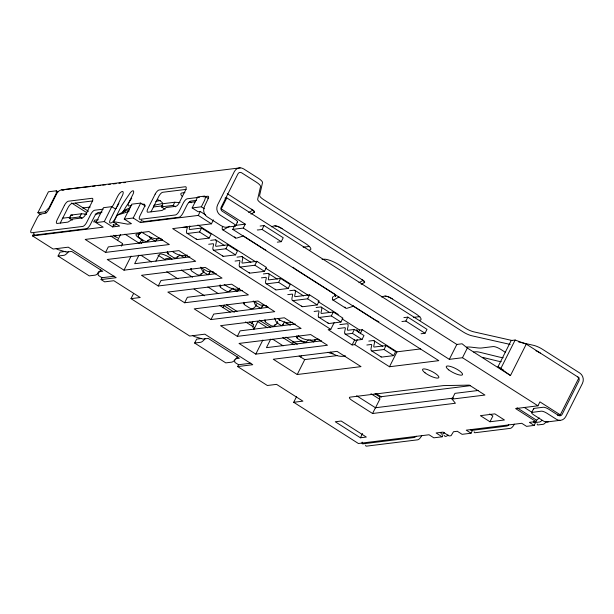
<?xml version="1.0" encoding="UTF-8"?>
<svg xmlns="http://www.w3.org/2000/svg" width="614" height="614" viewBox="0 0 614 614"><rect width="100%" height="100%" fill="white"/><g stroke="black" fill="none" stroke-linecap="round" stroke-linejoin="round"><path stroke-width="0.92" d="M56.304 190.808L56.304 193.256L49.066 207.647L45.114 211.822L37.884 212.713L48.414 191.783L56.304 190.808L57.908 191.829M375.461 407.873L379.759 399.323L379.767 396.867L374.97 393.812M334.952 295.403A3.047 0.86 -58.7 0 0 335.605 296.025A3.047 0.86 -58.7 0 1 334.952 295.403L335.021 294.935A4.551 2.372 45.7 0 1 335.167 294.459M189.849 225.944L189.319 228.339A3.032 1.067 -57.5 0 0 189.803 229.506L201.538 228.055L211.116 234.164L209.144 238.086L197.409 239.537A7.583 2.663 -57.5 0 1 196.211 238.861M139.393 234.487L139.562 233.834M114.281 276.216L101.985 277.735L101.064 279.57L116.192 277.697L68.269 247.173L53.149 249.038L32.542 235.914L33.808 233.397M72.299 220.134L69.298 218.223L70.879 215.084L81.401 213.779L86.635 214.156M100.75 269.907A7.583 2.663 -57.5 0 1 95.139 275.149L89.222 275.878L58.069 256.038L60.049 252.116L65.967 251.379M69.298 218.223L79.82 216.919L81.401 213.779M32.542 235.914L103.175 227.18L95.984 222.598L103.482 207.686L111.771 206.665L115.585 209.09M95.984 222.598L104.273 221.577L111.771 206.665M117.32 206.481L118.901 203.341M104.273 221.577L112.654 226.919L119.63 226.059L113.636 222.237L117.19 215.176L125.931 210.379L129.615 209.927M112.654 226.919L113.905 224.432M122.861 212.628L124.558 209.267A9.103 3.193 -57.5 0 1 126.139 206.55L131.749 198.199M105.547 252.408L169.334 244.518L148.972 231.539L85.177 239.429L105.547 252.408L108.31 246.912L162.58 240.197M115.14 236.927L116 235.216M113.636 222.237L115.609 221.999L127.635 224.156L131.45 223.68L124.266 219.106L131.764 204.186L140.706 203.081L145.503 206.135M117.512 240.55L120.49 234.64M124.266 219.106L133.207 218.001L140.706 203.081M121.334 246.168L122.631 243.597L110.804 236.06M133.207 218.001L140.391 222.575L141.642 220.088M124.005 270.168L195.689 261.303L178.92 250.619L107.235 259.484L124.005 270.168L131.089 256.084M165.112 209.221L161.367 206.841L162.948 203.702L174.783 202.236L180.025 202.605M138.971 255.14L134.666 263.698L189.887 256.875M161.367 206.841L173.209 205.375L174.783 202.236M250.85 363.219L238.562 364.739L237.641 366.573L252.768 364.701L204.846 334.177L189.718 336.042L131.02 298.65L133.599 293.515M155.933 261.142L158.849 255.355A1.52 0.53 -57.5 0 1 160.162 253.966A7.583 1.972 26.7 0 1 171.997 259.338M192.144 207.939L197.67 196.948L204.247 196.135A6.071 2.126 -57.5 0 1 204.247 201.047L201.354 206.803L192.144 207.939L198.138 211.753L200.241 211.492L205.667 214.954M158.258 285.986L222.045 278.096L205.276 267.412L141.481 275.302L158.258 285.986L161.022 280.491L216.243 273.66M140.391 222.575L198.268 215.422L200.241 211.492M182.343 227.487L186.671 226.95A3.032 1.067 -57.5 0 1 187.155 228.116L186.625 230.511A7.583 2.663 -57.5 0 0 187.83 233.427L199.558 231.977L201.538 228.055M334.116 322.726L330.777 329.357L172.641 228.615L211.446 223.818L213.419 219.889M557.512 415.202L560.298 414.857L578.979 377.702L526.267 344.124L510.48 375.522L467.346 348.046L462.089 343.786L456.831 344.439L226.812 197.908L221.286 208.89L245.247 224.156L243.274 228.086L232.752 229.383L234.725 225.461M184.614 302.771L248.401 294.889L231.631 284.205L167.837 292.087L184.614 302.771L187.377 297.283L242.599 290.453M235.515 225.983L237.488 222.061M208.699 244.272L213.027 243.743A3.032 1.067 -57.5 0 1 213.511 244.909L212.981 247.304A7.583 2.663 -57.5 0 0 214.186 250.22L225.914 248.77L227.894 244.848L237.472 250.949L235.5 254.879L223.765 256.33A7.583 2.663 -57.5 0 1 222.567 255.654M237.326 356.911A7.583 2.663 -57.5 0 1 231.708 362.153L225.791 362.882L194.646 343.042L196.618 339.12L201.691 338.491M210.97 319.564L274.757 311.674L257.987 300.99L194.193 308.88L210.97 319.564L213.733 314.069L268.003 307.361M257.304 229.935A6.071 1.581 26.7 0 0 258.149 229.958L262.094 229.467L264.066 225.545L283.231 237.756L281.258 241.678L277.313 242.169M222.936 307.706L224.21 305.173M235.055 261.065L239.383 260.528A3.032 1.067 -57.5 0 1 239.867 261.694L239.337 264.097A7.583 2.663 -57.5 0 0 240.542 267.013L254.902 265.233L256.875 261.311L266.461 267.42L264.488 271.342L250.121 273.115A7.583 2.663 -57.5 0 1 248.923 272.447M237.326 336.357L301.113 328.467L284.343 317.783L220.549 325.673L237.326 336.357L240.089 330.862L295.311 324.031M251.717 323.931L252.999 321.368M252.4 327.147L253.689 324.591L249.66 322.028M253.551 329.257L254.411 327.546L245.562 321.913M253.996 329.196L257.803 321.629L267.474 327.792M261.411 277.858L265.739 277.321A3.032 1.067 -57.5 0 1 266.223 278.487L265.693 280.882A7.583 2.663 -57.5 0 0 266.898 283.798L278.626 282.348L280.606 278.426L290.184 284.535L288.212 288.457L276.477 289.908A7.583 2.663 -57.5 0 1 275.279 289.232M255.792 354.124L327.469 345.26L310.699 334.576L239.015 343.433L255.792 354.124L262.876 340.033M270.751 339.089L266.445 347.654L321.667 340.824M287.766 294.643L292.095 294.114A3.032 1.067 -57.5 0 1 292.579 295.28L292.049 297.675A7.583 2.663 -57.5 0 0 293.254 300.591L307.614 298.818L309.586 294.889L319.173 300.998L317.2 304.92L302.832 306.701A7.583 2.663 -57.5 0 1 301.635 306.025M297.222 374.517L361.017 366.627L337.055 351.361L273.261 359.251L297.222 374.517L304.728 359.604L337.094 355.598M314.122 311.436L318.451 310.899A3.032 1.067 -57.5 0 1 318.935 312.065L318.405 314.468A7.583 2.663 -57.5 0 0 319.61 317.384L331.337 315.934L333.318 312.004L342.896 318.113L340.923 322.035L329.188 323.486A7.583 2.663 -57.5 0 1 327.991 322.818M442.94 435.142L442.111 436.8L433.822 437.82L429.032 434.766L358.399 443.5L293.707 402.293L296.639 396.46M337.877 328.551L344.807 327.692A3.032 1.067 -57.5 0 1 345.291 328.858L344.761 331.253A7.583 2.663 -57.5 0 0 345.966 334.169L352.436 333.371L354.408 329.449L363.995 335.551L362.022 339.481L355.552 340.279A7.583 2.663 -57.5 0 1 354.347 339.603M330.777 329.357L328.152 329.68L352.106 344.945L354.608 339.972M358.361 332.519L359.612 330.033L362.245 329.703L396.982 351.837L420.697 348.906M352.106 344.945L354.738 344.623L357.241 339.649M360.157 333.847L362.245 329.703M366.834 345.014L371.163 344.485A3.032 1.067 -57.5 0 1 371.647 345.651L371.117 348.046A7.583 2.663 -57.5 0 0 372.322 350.962L384.049 349.512L386.029 345.59L395.608 351.692L393.635 355.621L381.908 357.072A7.583 2.663 -57.5 0 1 380.703 356.396M401.909 321.544L405.854 321.053L407.826 317.131L426.991 329.342L425.018 333.264L421.074 333.755M354.738 344.623L389.483 366.75L396.982 351.837M372.56 413.498L455.419 403.252L452.058 399.115L484.945 395.048L469.365 385.124L443.415 385.6L350.026 397.151A6.071 1.581 26.7 0 0 352.19 400.528L372.56 413.498L375.453 407.742L453.608 398.079M360.418 437.782L366.335 437.053L341.177 421.027L335.259 421.757L360.418 437.782L362.567 433.515M243.274 228.086L449.325 359.351L456.831 344.439M449.325 359.351L462.48 357.724L467.346 348.046M452.058 399.115L454.951 393.359L478.444 390.45M510.48 375.522L498.031 366.681L511.193 340.517L515.138 340.033L526.267 344.124M500.663 368.814L515.138 340.033M442.111 436.8L436.117 432.977L443.085 432.118L449.08 435.932L451.052 435.694L453.493 431.742L457.307 431.274L462.096 434.328L471.045 433.215L472.296 430.736M489.972 421.764L504.439 419.976L494.853 413.867L480.386 415.663L489.972 421.764L492.865 416.008L489.673 413.974M531.716 412.454L533.689 408.533M539.253 417.95L536.621 420.237L535.961 421.549L515.591 408.571L537.956 405.808L539.929 401.878L560.298 414.857M471.045 433.215L466.249 430.168L521.754 423.299L526.551 426.354L534.18 425.41L535.423 422.923M157.077 238.815L156.171 240.258A3.032 2.84 -60.8 0 1 156.685 239.629M186.057 255.286L185.159 256.721A3.032 2.84 -60.8 0 1 186.288 255.639M210.234 271.687L208.883 273.836A3.032 2.84 -60.8 0 1 209.382 273.222M239.222 288.15L237.871 290.299A3.032 2.84 -60.8 0 1 238.999 289.225M262.945 305.273L261.595 307.414A3.032 2.84 -60.8 0 1 262.723 306.34M300.614 356.987L301.574 355.452M315.205 339.565L314.307 341A3.032 2.84 -60.8 0 1 315.435 339.918M139.516 233.028A3.032 1.765 48.1 0 0 139.002 233.865L138.388 235.3A3.032 2.218 8.9 0 0 138.511 235.83M141.205 232.568L138.879 234.655A3.032 2.226 8.7 0 0 139.439 237.825L144.236 240.88A3.032 2.226 8.7 0 0 148.465 240.765L151.366 238.155M179.772 255.14L177.454 257.228A3.032 2.226 8.7 0 1 173.225 257.343L168.428 254.296A3.032 2.226 8.7 0 1 167.476 251.602M204.078 271.733L201.177 274.343A3.032 2.226 8.7 0 1 196.948 274.466L192.159 271.411A3.032 2.226 8.7 0 1 191.2 268.717M233.067 288.196L230.166 290.806A3.032 2.226 8.7 0 1 225.937 290.929L221.14 287.874A3.032 2.226 8.7 0 1 220.188 285.18M256.79 305.319L253.889 307.921A3.032 2.226 8.7 0 1 249.66 308.044L244.871 304.989A3.032 2.226 8.7 0 1 243.911 302.295M277.889 322.757L274.988 325.366A3.032 2.226 8.7 0 1 270.751 325.481L265.962 322.434A3.032 2.226 8.7 0 1 265.01 319.733M308.343 339.941L306.601 341.507A3.032 2.226 8.7 0 1 302.372 341.622L297.583 338.567A3.032 2.226 8.7 0 1 296.424 336.426M248.724 212.505L252.891 210.134M229.605 226.259L223.857 229.536A7.614 2.157 -58.7 0 1 222.214 228.109L222.299 227.487A4.559 2.287 45 0 1 222.682 226.666M250.957 214.071L254.48 212.129A6.025 1.566 26.7 0 0 253.475 210.556L228.546 194.477A12.134 3.162 26.7 0 0 227.249 193.686M358.937 282.716L363.104 280.345M339.005 296.938L334.077 299.747A7.614 2.157 -58.7 0 1 332.435 298.327L332.512 297.698A4.567 2.279 45 0 1 333.548 296.562M361.17 284.29L364.693 282.34A6.025 1.566 26.7 0 0 363.688 280.767L338.767 264.688A12.134 3.162 26.7 0 0 323.916 259.238L322.058 259.469M253.996 212.551L254.326 211.538L251.648 209.197M364.209 282.762L364.539 281.749L361.861 279.408M123.36 210.602L130.345 207.747M128.925 211.454L117.19 215.176M243.428 235.906L237.096 237.971A7.614 3.17 -56.2 0 1 234.702 236.797M271.465 226.773L274.174 225.891L276.308 226.036A6.025 1.566 26.7 0 1 279.769 227.31L305.219 243.321A12.134 3.162 26.7 0 1 309.54 250.075M353.641 306.125L347.317 308.182A7.614 3.17 -56.2 0 1 345.674 308.151L332.619 299.786M381.685 296.992L384.395 296.109L386.528 296.255A6.025 1.566 26.7 0 1 389.99 297.521L415.432 313.539A12.134 3.162 26.7 0 1 419.761 320.293M155.733 201.407L160.315 200.456M153.792 205.329L162.012 203.618A4.551 1.182 26.7 0 0 161.612 201.975A4.551 1.182 26.7 0 0 157.268 199.535M240.189 167.852L61.807 189.856A7.583 6.823 83 0 0 56.78 193.563L48.882 209.267A4.551 1.596 -57.5 0 1 44.937 213.434L40.992 213.918A4.551 1.596 -57.5 0 0 37.047 218.093L31.521 229.076A4.551 1.596 -57.5 0 0 31.514 232.76L82.813 226.42A4.551 1.596 -57.5 0 0 86.758 222.245L90.711 214.401A4.551 1.596 -57.5 0 1 94.656 210.226L103.16 209.174M92.783 200.924L71.945 203.503A4.551 1.596 -57.5 0 0 68 207.67L60.763 222.061A4.551 1.596 -57.5 0 0 60.318 223.066M186.188 189.373L162.702 192.282A4.551 1.596 -57.5 0 0 158.757 196.449L151.512 210.84A4.551 1.596 -57.5 0 0 151.075 211.845M184.921 192.581L182.135 192.926A12.134 3.162 26.7 0 0 182.373 196.541M82.629 207.962L90.227 207.025M131.764 205.644L128.948 205.989A4.551 1.596 -57.5 0 1 128.948 202.305L132.87 194.508A4.605 1.619 -57.5 0 0 133.192 190.8A4.605 1.619 -57.5 0 0 129.684 193.625L122.547 204.262A9.103 3.193 -57.5 0 0 120.958 206.979L115.041 218.753A4.551 1.596 -57.5 0 1 111.671 222.721A10.338 3.623 -57.5 0 1 110.436 223.005A4.551 1.596 -57.5 0 1 110.436 219.321L122.278 195.774A5.311 1.865 -57.5 0 0 122.278 191.476A5.311 1.865 -57.5 0 0 117.673 196.342L113.728 204.193A4.551 1.596 -57.5 0 1 111.756 207.033M142.095 204.362L143.975 204.132A4.551 1.596 -57.5 0 1 143.975 207.808L140.03 215.66A4.551 1.596 -57.5 0 0 140.03 219.344L175.435 214.961A4.551 1.596 -57.5 0 0 179.388 210.794L183.333 202.942A4.551 1.596 -57.5 0 1 187.278 198.775L199.412 197.278M203.15 196.81L207.816 196.234A4.551 1.596 -57.5 0 1 208.576 197.792L204.477 206.465A7.583 6.823 83 0 0 207.179 216.819L220.357 225.215A4.551 1.182 26.7 0 0 225.921 227.264L235.131 226.121A4.551 1.182 26.7 0 0 233.512 223.588L220.334 215.192A7.583 6.823 83 0 1 217.632 204.838L234.341 171.605A7.583 6.823 83 0 1 243.62 168.881L258.279 178.221A9.103 2.372 26.7 0 1 262.516 182.65L259.638 195.359A9.103 2.372 26.7 0 0 263.874 199.796L465.136 328.006A9.103 2.372 26.7 0 0 473.931 331.875L512.168 340.509M102.031 212.053L98.248 212.521A4.551 1.596 -57.5 0 0 94.303 216.688L90.35 224.54A4.551 1.596 -57.5 0 1 86.405 228.707L35.113 235.047A4.551 1.596 -57.5 0 1 34.292 234.072M196.472 200.371L190.877 201.062A4.551 1.596 -57.5 0 0 186.925 205.237L182.98 213.081A4.551 1.596 -57.5 0 1 179.035 217.249L143.622 221.631A4.551 1.596 -57.5 0 1 142.801 220.656M84.878 214.547L86.635 214.324M62.321 218.246L70.717 217.202M95.116 214.186L100.604 213.511M153.485 206.972L162.802 205.82M188.659 202.62L195.221 201.814M224.97 198.13L226.812 197.908M122.769 211.684L125.386 211.354M98.309 219.682L94.625 220.142L93.704 221.969L96.467 221.631M138.672 233.842L136.792 234.072A7.583 1.972 26.7 0 0 138.05 237.296L140.928 239.299A7.583 1.972 26.7 0 1 142.195 242.522A1.52 0.53 -57.5 0 0 141.773 242.737M235.599 225.353L245.247 224.156M160.998 238.324C153.569 240.588 147.26 235.354 141.174 231.915M260.121 226.036L264.066 225.545M58.069 256.038L63.994 255.309A7.583 2.663 -57.5 0 0 68.484 251.686M210.671 240.35L215 239.813A7.583 2.663 -57.5 0 1 216.205 242.73L215.675 245.132A3.032 1.067 -57.5 0 0 216.159 246.298L227.894 244.848M187.354 255.117C181.951 256.575 176.671 254.687 172.311 251.402M170.608 258.11L166.225 258.647A7.583 1.972 26.7 0 0 165.381 259.369M98.424 271.795L102.807 271.258L71.661 251.41L66.396 252.062L57.662 249.499L56.227 248.586M303.162 247.189L309.656 246.383M237.027 257.143L241.356 256.606A7.583 2.663 -57.5 0 1 242.561 259.522L242.031 261.917A3.032 1.067 -57.5 0 0 242.515 263.084L256.875 261.311M263.383 273.928L267.712 273.391A7.583 2.663 -57.5 0 1 268.917 276.315L268.387 278.71A3.032 1.067 -57.5 0 0 268.871 279.877L280.606 278.426M131.02 298.65L140.222 297.514L113.866 280.721L104.664 281.857L101.064 279.57M239.13 288.81C233.681 290.299 228.638 287.49 224.225 284.535M289.739 290.721L294.068 290.184A7.583 2.663 -57.5 0 1 295.273 293.101L294.743 295.503A3.032 1.067 -57.5 0 0 295.227 296.669L309.586 294.889M316.095 307.514L320.424 306.977A7.583 2.663 -57.5 0 1 321.629 309.893L321.099 312.288A3.032 1.067 -57.5 0 0 321.582 313.455L333.318 312.004M292.778 322.281C287.375 323.739 282.095 321.843 277.735 318.566M339.849 324.622L346.78 323.762A7.583 2.663 -57.5 0 1 347.984 326.686L347.455 329.081A3.032 1.067 -57.5 0 0 347.938 330.248L354.408 329.449M194.646 343.042L200.563 342.313A7.583 2.663 -57.5 0 0 205.053 338.69M403.882 317.615L407.826 317.131M413.375 317.4L419.876 316.594M292.18 342.267L301.42 341.123A4.551 1.182 26.7 0 1 302.886 341.307M318.397 339.158C311.275 340.97 303.83 340.632 298.036 335.559M368.807 341.092L373.143 340.555A7.583 2.663 -57.5 0 1 374.34 343.472L373.811 345.874A3.032 1.067 -57.5 0 0 374.294 347.04L386.029 345.59M235.876 358.691L239.383 358.261L208.23 338.414L202.973 339.066L194.231 336.503L192.796 335.589M345.49 355.859C340.087 357.317 334.807 355.429 330.447 352.144M473.647 352.052L475.551 351.814A15.166 3.953 26.7 0 1 479.91 352.298L498.898 356.957A24.268 6.324 26.7 0 0 503.234 357.724M389.483 366.75L438.803 360.656L232.752 229.383M293.707 402.293L302.917 401.149L276.561 384.364L267.351 385.5L237.641 366.573M379.767 396.867L470.6 385.638M524.241 407.397L532.077 412.385L541.31 411.173A4.551 1.182 26.7 0 1 546.882 413.222L556.468 419.324A7.583 6.823 83 0 0 565.747 416.599L582.456 383.374A7.583 6.823 83 0 0 579.754 373.013L542.408 349.22A9.103 2.372 26.7 0 0 533.612 345.352L518.692 341.983M535.961 421.549L529.383 422.363L534.18 425.41M546.744 421.987L559.899 420.36M90.365 186.564L61.807 189.856L64.04 190.117M92.269 186.341L95.124 186.011M97.979 185.681L100.834 185.359M102.738 185.136L105.593 184.806M108.455 184.476L110.359 184.254M113.214 183.931L116.069 183.601M118.924 183.271L120.828 183.049M123.683 182.719L125.586 182.496M213.542 271.925L207.678 271.465L200.502 267.42M266.253 305.511L260.39 305.051L253.214 300.998M70.879 215.084L72.629 215.207M274.88 225.852L277.758 226.466L282.118 228.6M385.101 296.071L387.979 296.685L392.331 298.818M510.188 344.431L471.959 335.804A9.103 2.372 26.7 0 1 463.163 331.936L261.902 203.718A9.103 2.372 26.7 0 1 257.665 199.281L260.543 186.572A9.103 2.372 26.7 0 0 256.307 182.143L241.647 172.81A3.032 2.732 83 0 0 237.94 173.9L221.224 207.125A3.032 2.732 83 0 0 222.306 211.27L235.484 219.666A4.551 1.182 26.7 0 1 237.104 222.199M482.458 357.333L496.926 360.878A24.268 6.324 26.7 0 0 501.262 361.654M158.803 237.856L162.165 239.713M212.36 271.902L214.877 273.291M265.071 305.48L268.425 307.338M317.783 339.066L320.301 340.455M290.361 325.243L284.489 321.997L282.693 324.86A3.032 2.84 -60.8 0 1 283.192 324.246M155.549 241.248L150.952 238.677A22.749 7.982 -57.5 0 1 149.586 237.065M179.94 255.14L184.538 257.711M208.261 274.826L203.671 272.255A22.749 7.982 -57.5 0 1 202.298 270.644L200.801 267.151M237.25 291.289L232.652 288.718A22.749 7.982 -57.5 0 1 232.107 288.319M260.973 308.405L256.383 305.841A22.749 7.982 -57.5 0 1 255.01 304.229L253.889 301.604M309.855 339.849L313.685 341.99M282.072 325.85L277.474 323.279A22.749 7.982 -57.5 0 1 276.108 321.667L274.611 318.167M505.422 352.352L500.625 349.297A6.071 1.581 26.7 0 0 493.203 346.572L481.929 347.961A34.891 9.087 26.7 0 1 477.324 347.877L471.782 347.225A39.434 10.277 26.7 0 0 466.571 347.125M498.031 366.681L503.687 370.288M262.094 229.467L281.258 241.678M405.854 321.053L425.018 333.264M462.48 357.724L537.956 405.808M204.838 196.234L208.583 198.614M517.034 407.765L536.621 420.237M201.354 206.803L204.347 208.706M189.688 201.737L191.299 202.766M243.758 236.183L263.13 248.524A12.134 3.162 26.7 0 0 265.793 250.082M334.607 294.06L296.677 269.899A12.134 3.162 26.7 0 1 295.088 268.825M353.173 305.887L373.343 318.743M198.268 215.422L211.446 223.818M173.209 205.375L175.45 206.803M197.892 225.008L255.984 262.017M265.67 268.18L308.428 295.426M318.113 301.589L338.283 314.445M342.036 318.835L359.612 330.033M215.744 239.928L224.524 245.531M242.1 256.721L250.88 262.316M268.456 273.514L277.236 279.109M294.812 290.299L303.592 295.902M321.168 307.092L329.948 312.687M373.88 340.67L382.66 346.273M254.902 265.233L264.488 271.342M307.614 298.818L317.2 304.92M199.558 231.977L209.144 238.086M225.914 248.77L235.5 254.879M278.626 282.348L288.212 288.457M331.337 315.934L340.923 322.035M384.049 349.512L393.635 355.621M352.436 333.371L362.022 339.481M187.086 233.312L196.672 239.422M213.442 250.105L223.028 256.207M239.798 266.89L249.384 273M266.154 283.683L275.74 289.793M292.51 300.476L302.096 306.578M318.866 317.261L328.452 323.371M345.221 334.054L354.808 340.164M371.585 350.847L381.164 356.949M285.157 322.419L287.16 323.693A3.032 2.84 -60.8 0 0 286.485 323.386M376.075 393.52L381.57 397.02M124.98 234.157L139.462 243.382M157.975 255.178L165.22 259.791M181.314 270.045L192.581 277.221M207.87 286.961L218.331 293.63M75.606 203.104L88.477 211.3M259.415 320.201L270.697 327.385M286.001 337.14L297.283 344.324M71.585 202.996L86.866 212.728M282.778 337.539L294.06 344.723M370.979 393.727L379.759 399.323M226.543 304.767L237.012 311.436M113.452 235.254L117.497 237.833M223.864 305.595L234.341 312.273M141.013 255.301L151.466 261.963M166.747 271.703L178.006 278.871M194.093 289.117L204.546 295.779M219.827 305.519L230.281 312.173M272.777 339.25L283.161 345.866M299.133 356.043L304.728 359.604M79.82 216.919L82.069 218.354M356.65 395.769L375.453 407.742M45.114 211.822L46.718 212.835M37.884 212.713L41.077 214.746M101.985 277.735L98.393 275.448L97.756 272.793M238.562 364.739L234.97 362.452L234.333 359.796M222.406 229.567L235.454 237.933M168.121 253.175L168.551 253.505A3.032 2.226 8.7 0 1 167.599 252.523M279.547 320.009L279.938 320.462M279.078 320.117L279.47 320.577M277.144 321.398L277.574 321.905M256.046 303.953L256.483 304.467M203.334 270.375L203.771 270.881M275.103 324.576A3.032 2.226 8.7 0 1 274.55 324.952M356.366 329.871A7.583 2.663 -57.5 0 1 357.732 331.499M265.524 321.191A3.032 2.226 8.7 0 1 265.133 320.661M265.655 321.314A3.032 2.218 8.9 0 1 265.309 320.93M230.281 290.023A3.032 2.226 8.7 0 1 229.728 290.391M220.104 285.525A3.032 2.226 8.7 0 1 220.104 284.942M220.833 286.753A3.032 2.218 8.9 0 1 220.487 286.377M177.569 256.437A3.032 2.226 8.7 0 1 177.016 256.813M297.698 337.784A3.032 2.226 8.7 0 1 297.145 337.332M296.746 336.802A3.032 2.226 8.7 0 1 296.547 336.219M296.93 337.071A3.032 2.218 8.9 0 1 296.524 336.042M244.034 303.216A3.032 2.226 8.7 0 1 243.835 302.641M244.564 303.869A3.032 2.218 8.9 0 1 244.218 303.493M243.935 302.994A3.032 2.218 8.9 0 1 243.812 302.464M201.3 273.552A3.032 2.226 8.7 0 1 200.893 273.844M191.322 269.638A3.032 2.226 8.7 0 1 191.115 268.479M191.223 269.408A3.032 2.218 8.9 0 1 191.1 268.886M148.588 239.974A3.032 2.226 8.7 0 1 147.345 240.596M139.125 234.325A3.032 2.326 79.3 0 1 139.593 233.243M139.516 233.972A3.032 2.326 79.3 0 1 139.808 233.328M138.403 235.477A3.032 2.226 8.7 0 1 139.002 233.865M365.66 445.173A4.551 1.596 -57.5 0 0 366.481 446.148L417.773 439.808A4.551 1.596 -57.5 0 0 421.718 435.641M514.348 424.182A4.551 1.596 -57.5 0 1 510.403 428.349L474.99 432.732A4.551 1.596 -57.5 0 1 474.169 431.757M537.204 423.959A4.551 1.596 -57.5 0 0 538.017 424.934L543.16 424.305A4.551 1.596 -57.5 0 0 546.314 421.488M444.582 435.41A4.551 1.596 -57.5 0 0 445.396 436.393A10.338 3.623 -57.5 0 0 446.631 436.109A4.551 1.596 -57.5 0 0 448.028 434.988M416.154 436.193A4.551 1.596 -57.5 0 1 414.181 437.513L362.882 443.861A4.551 1.596 -57.5 0 1 362.16 442.111M470.577 429.462A4.551 1.596 -57.5 0 0 471.399 430.445L506.803 426.062A4.551 1.596 -57.5 0 0 508.776 424.742M533.612 421.672A4.551 1.596 -57.5 0 0 534.426 422.647L539.568 422.01A4.551 1.596 -57.5 0 0 541.909 420.283M577.782 376.935A3.032 2.732 83 0 1 578.864 381.079L562.148 414.312A3.032 2.732 83 0 1 558.441 415.402L548.855 409.292A4.551 1.182 26.7 0 0 543.29 407.251L534.08 408.387A4.551 1.182 26.7 0 0 533.735 409.231M441.082 432.348A4.551 1.596 -57.5 0 0 441.804 434.098A10.338 3.623 -57.5 0 0 443.039 433.822A4.551 1.596 -57.5 0 0 444.429 432.701M535.953 350.763A9.103 2.372 26.7 0 1 540.435 353.142M548.509 421.734A7.583 6.823 83 0 1 543.313 420.951L533.727 414.849A4.551 1.182 26.7 0 1 532.108 412.316M303.861 341.622A4.551 1.182 26.7 0 1 305.979 342.581M332.934 353.81A9.103 2.372 26.7 0 1 327.907 352.282M378.846 321.705A12.134 3.162 26.7 0 1 376.006 320.301M375.323 319.917A12.134 3.162 26.7 0 1 373.98 319.134M294.375 268.295A12.134 3.162 26.7 0 1 293.116 267.251M141.066 243.566A1.52 0.53 -57.5 0 1 141.535 242.96M113.214 224.317A4.551 1.596 -57.5 0 0 114.027 225.292A10.338 3.623 -57.5 0 0 115.263 225.016A4.551 1.596 -57.5 0 0 116.66 223.887M116.744 207.501A4.551 1.596 -57.5 0 1 116.069 208.476M139.677 242.791A6.071 2.126 -57.5 0 1 141.535 240.358M345.152 307.629A7.614 3.17 -56.2 0 1 344.914 307.008M64.409 205.383L57.171 219.774A4.551 1.596 -57.5 0 0 57.163 223.45L67.594 222.161A4.551 1.596 -57.5 0 0 68.476 221.792L72.076 219.421A4.551 1.596 -57.5 0 1 72.951 219.044L82.161 217.909A4.551 1.596 -57.5 0 0 86.106 213.741L92.023 201.968A4.551 1.596 -57.5 0 0 92.031 198.284L68.354 201.215A4.551 1.596 -57.5 0 0 64.409 205.383M155.158 194.162L147.92 208.553A4.551 1.596 -57.5 0 0 147.92 212.229L161.674 210.533A4.551 1.596 -57.5 0 0 162.695 210.057L165.665 207.931A4.551 1.596 -57.5 0 1 166.686 207.455L175.934 206.312A3.638 1.274 -57.5 0 0 179.096 202.981L185.413 190.417A4.551 1.596 -57.5 0 0 185.413 186.74L159.103 189.987A4.551 1.596 -57.5 0 0 155.158 194.162M448.711 369.858A9.103 2.372 26.7 0 0 462.342 374.87A9.103 2.372 26.7 0 0 452.088 366.995A9.103 2.372 26.7 0 0 448.711 369.858M425.034 372.79A9.103 2.372 26.7 0 0 438.672 377.802A9.103 2.372 26.7 0 0 428.411 369.92A9.103 2.372 26.7 0 0 425.034 372.79"/></g></svg>
